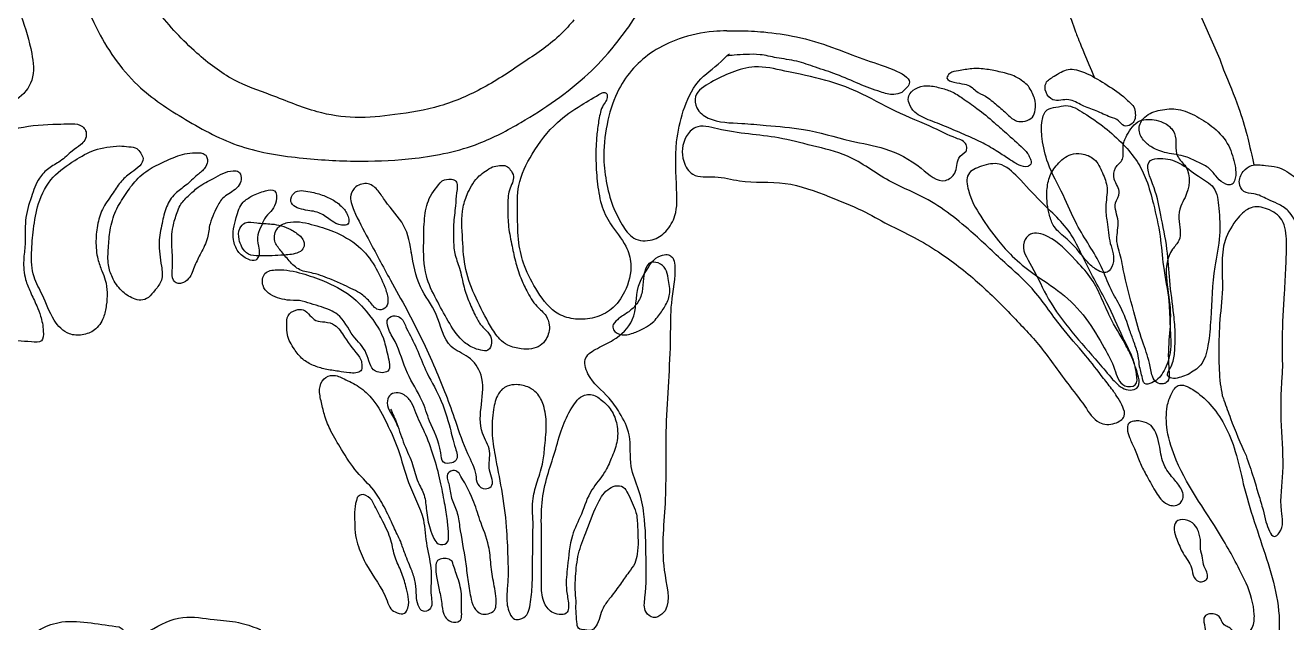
# Model space of a CAD drawing. Header units: millimetres. Extents: x 0 to 1967, y 0 to 3604.
# Drawn here: x 388.6 to 724.4, y 3108.9 to 3268 of the extents above; entities that cross this region are included whole.
import ezdxf

# ---------------------------------------------------------------- set-up
doc = ezdxf.new("R2010")
doc.units = ezdxf.units.MM
doc.header["$LTSCALE"] = 1000
doc.layers.add('ceco.net 395', color=7, linetype='Continuous')

msp = doc.modelspace()

# ---------------------------------------------------------------- linework, layer by layer
at = {"layer": 'ceco.net 395'}
msp.add_lwpolyline([(500.22, 3419.01), (531.87, 3414.87), (566.91, 3404.32), (597.63, 3388.01), (620.19, 3374.11), (644.68, 3353.01), (672.07, 3322.25), (686.95, 3302.11), (696.07, 3282.93), (706.63, 3258.95), (707.59, 3256.07)], dxfattribs=at)
for points, knots in [([(802.1, 3195.27), (802.1, 3195.27), (799.67, 3217.88), (786.72, 3246.81), (772.36, 3290.3), (754.77, 3329.99), (728.38, 3363.72), (704.83, 3394.76), (680.8, 3419.28), (655.95, 3436.9), (632.3, 3449.43), (612.02, 3456.58), (594.29, 3466.7), (573.73, 3470.07), (551.3, 3471.38), (529.57, 3471.98), (509.17, 3472.51), (489.84, 3471.4), (477.08, 3469.35), (470.8, 3468.34), (470.07, 3468.18), (460.15, 3465.97), (442.58, 3459.58), (419.82, 3445.18), (402.36, 3425.76), (395.78, 3401.52), (388.75, 3379.87), (390.16, 3355.85), (391.22, 3332.12), (394.28, 3308.69), (400.09, 3287.55), (405.97, 3268.09), (416.97, 3251.94), (431.34, 3242.6), (445.82, 3234.78), (462.13, 3232.4), (477.68, 3231.55), (493.45, 3232.32), (508.12, 3235.3), (523.28, 3243.38), (535.28, 3251.58), (542.97, 3259.42), (545.71, 3262.93)], [0.3376614, 0.3376614, 0.3376614, 0.3376614, 0.3382944, 0.3515998, 0.360868, 0.3717395, 0.3829936, 0.3919379, 0.4001556, 0.4078907, 0.4140453, 0.4195997, 0.4235408, 0.4288041, 0.4345377, 0.4399676, 0.4446365, 0.4494088, 0.4540486, 0.4540486, 0.4540486, 0.4545871, 0.4614571, 0.4675179, 0.4741493, 0.4798402, 0.4856358, 0.4905795, 0.497184, 0.5030103, 0.5077316, 0.5131545, 0.51778, 0.521578, 0.5255443, 0.5296657, 0.5334308, 0.5369072, 0.5411632, 0.5441804, 0.549404, 0.5515082, 0.5515082, 0.5515082, 0.5515082]), ([(534.63, 3269.42), (533.57, 3268.1), (529.78, 3263.8), (521.31, 3258.16), (510.92, 3251.12), (499.23, 3246.02), (487.53, 3244.17), (476.55, 3242.93), (465.23, 3244.77), (454.83, 3249.24), (443.4, 3253.1), (433.28, 3261.06), (423.05, 3271.69), (416.07, 3284.36), (412.1, 3296.38), (408.36, 3307.48), (406.6, 3319.23), (405.48, 3332.47), (405.03, 3345.77), (403.92, 3359.01), (404.17, 3370.7), (406.13, 3381.18), (410.33, 3395.76), (414.34, 3413.16), (428.56, 3427.17), (440.08, 3438.22), (454.91, 3446.14), (471.24, 3451.72), (487.49, 3457.2), (504.4, 3458.99), (520.54, 3459.83), (540.32, 3460.63), (560.97, 3455.08), (582.56, 3451.39), (600.61, 3444.12), (617.06, 3436.29), (633.8, 3428.31), (650.51, 3415.25), (666.25, 3400.42), (681.18, 3383.7), (696.97, 3367.68), (712.52, 3350.79), (725.93, 3331.56), (736.41, 3313.01), (746.33, 3294.91), (754.77, 3278.1), (761.27, 3261.65), (764.8, 3246.55), (771.19, 3232.3), (776.16, 3218.42), (778.01, 3206.98), (778.75, 3202.82), (779.24, 3197.76)], [0.1414173, 0.1414173, 0.1414173, 0.1414173, 0.1426489, 0.1455933, 0.1487545, 0.1518165, 0.1547788, 0.1573651, 0.159833, 0.1630226, 0.1656089, 0.1685633, 0.1722784, 0.1763226, 0.178961, 0.1815104, 0.1848382, 0.1875854, 0.1911981, 0.1945302, 0.197267, 0.1996937, 0.2022624, 0.2083876, 0.2121994, 0.2165496, 0.2200131, 0.224325, 0.2291429, 0.2324503, 0.2366637, 0.2409541, 0.2467774, 0.2521241, 0.2568884, 0.2608769, 0.2654286, 0.2703562, 0.2762446, 0.2811817, 0.2866854, 0.2926408, 0.2978881, 0.3037268, 0.3081588, 0.3129326, 0.3174277, 0.3210177, 0.324186, 0.3288149, 0.3316196, 0.3318436, 0.3318436, 0.3318436, 0.3318436]), ([(347.36, 3428.01), (343.41, 3421.39), (332.94, 3403.89), (335.05, 3372.84), (331, 3343.16), (334.07, 3317.09), (339.08, 3295.01), (345.7, 3275.28), (353.29, 3259.6), (362.65, 3250.32), (371.33, 3244.64), (379.22, 3245.61), (386.5, 3247.39), (391.29, 3253.35), (390.38, 3261.7), (386.81, 3272.6), (382.05, 3287.26), (377.58, 3306.52), (373.5, 3325.86), (370.85, 3346.82), (371.69, 3367.89), (373.66, 3388.94), (379.75, 3405.38), (380.66, 3415.31), (381.78, 3424.38), (372.27, 3422.78), (364.91, 3424.05), (358.18, 3427.3), (352.24, 3429.27), (349, 3428.43), (347.36, 3428.01)], [0, 0, 0, 0, 0.0306123, 0.0810081, 0.1206157, 0.1519404, 0.1862542, 0.2119886, 0.2361488, 0.2555156, 0.2650517, 0.2765123, 0.2861373, 0.2948867, 0.3044865, 0.3183326, 0.3417811, 0.3664871, 0.3982415, 0.4216022, 0.4516764, 0.4830858, 0.5073809, 0.5196165, 0.5270211, 0.536585, 0.5483099, 0.5596855, 0.5662157, 0.5729088, 0.5729088, 0.5729088, 0.5729088]), ([(545.71, 3262.93), (547.63, 3265.39), (552.87, 3272.08), (558.24, 3286.19), (563.4, 3303.31), (564.07, 3323.94), (563.47, 3345.83), (559.16, 3369.11), (546.07, 3389.31), (531.01, 3407.04), (513, 3416.59), (494.99, 3420.42), (477.06, 3417.49), (458.55, 3410.57), (443.85, 3395.63), (437.21, 3376.15), (434.04, 3353.94), (436.15, 3332.02), (441.91, 3311.12), (452.7, 3294.69), (467.62, 3285.84), (482.91, 3282.08), (492.25, 3285.07), (496.54, 3286.45)], [0, 0, 0, 0, 0.0125503, 0.0342219, 0.0603169, 0.0845329, 0.1170004, 0.1491686, 0.1782946, 0.2131798, 0.2421209, 0.258768, 0.2867932, 0.3141331, 0.3373985, 0.368765, 0.3954369, 0.427803, 0.4568552, 0.4825902, 0.5047343, 0.525754, 0.5437021, 0.5437021, 0.5437021, 0.5437021]), ([(548.45, 3385.15), (545.36, 3388.29), (570.18, 3377.5), (579.95, 3373.31), (601.66, 3359.17), (617, 3344.57), (630.49, 3329.82), (640.99, 3315.34), (651.03, 3301.64), (658.35, 3287.02), (664.41, 3275.82), (667.74, 3267.83), (668.8, 3264.39), (673.18, 3254.12)], [0, 0, 0, 0, 0.00320952, 0.00868314, 0.01429805, 0.01991591, 0.02460765, 0.02873317, 0.03297341, 0.03694678, 0.04062835, 0.04225025, 0.04324889, 0.04324889, 0.04324889, 0.04324889]), ([(575.32, 3266.47), (574.14, 3266.47), (569.85, 3266.33), (563.09, 3264.79), (553.78, 3260.49), (546.64, 3252.72), (543.4, 3242.56), (542.27, 3234.19), (543.12, 3226.46), (544.66, 3220.12), (547.26, 3215.12), (550.23, 3210.63), (555.5, 3210.33), (559.51, 3213.02), (562.28, 3217.88), (561.92, 3226.23), (561.38, 3235.57), (563.52, 3245.32), (567.03, 3253.36), (572.64, 3257), (575.29, 3259.77), (576.06, 3260.41)], [0.00293554, 0.00293554, 0.00293554, 0.00293554, 0.00379088, 0.00606417, 0.00792895, 0.01122402, 0.01334612, 0.01563438, 0.01731952, 0.01899944, 0.02033034, 0.0214809, 0.02267738, 0.02369913, 0.02488712, 0.02656788, 0.02965169, 0.03169971, 0.03382939, 0.03578507, 0.0365184, 0.0365184, 0.0365184, 0.0365184]), ([(575.32, 3266.47), (574.14, 3266.47), (569.85, 3266.33), (563.09, 3264.79), (553.78, 3260.49), (546.64, 3252.72), (543.4, 3242.56), (542.27, 3234.19), (543.12, 3226.46), (544.66, 3220.12), (547.26, 3215.12), (550.23, 3210.63), (555.5, 3210.33), (559.51, 3213.02), (562.28, 3217.88), (561.92, 3226.23), (561.38, 3235.57), (563.52, 3245.32), (567.03, 3253.36), (572.64, 3257), (575.29, 3259.77), (575.29, 3259.77)], [0.00293554, 0.00293554, 0.00293554, 0.00293554, 0.00379088, 0.00606417, 0.00792895, 0.01122402, 0.01334612, 0.01563438, 0.01731952, 0.01899944, 0.02033034, 0.0214809, 0.02267738, 0.02369913, 0.02488712, 0.02656788, 0.02965169, 0.03169971, 0.03382939, 0.03578507, 0.0365184, 0.0365184, 0.0365184, 0.0365184]), ([(575.32, 3266.47), (576.42, 3266.5), (579.71, 3266.6), (585.92, 3266.22), (594.33, 3265.04), (603.03, 3262.42), (611.8, 3258.76), (618.04, 3257.06), (625.51, 3253.4), (622.95, 3251), (621.95, 3250.06)], [0, 0, 0, 0, 0.00443875, 0.01329793, 0.02513215, 0.03857519, 0.05029833, 0.06204435, 0.06921484, 0.07380199, 0.07380199, 0.07380199, 0.07380199]), ([(621.95, 3250.06), (621.24, 3249.84), (619.37, 3249.25), (615.43, 3250.48), (610.43, 3252.34), (604.81, 3254.94), (599.17, 3256.67), (593.96, 3258.65), (588.89, 3259.14), (584.46, 3260.29), (580.64, 3260.24), (577.67, 3260.07), (575.95, 3259.85), (575.29, 3259.77)], [0, 0, 0, 0, 0.00293345, 0.00780829, 0.01596082, 0.02479986, 0.0326956, 0.03981642, 0.04716396, 0.05318957, 0.05820428, 0.06249785, 0.06520881, 0.06520881, 0.06520881, 0.06520881]), ([(639.11, 3234.45), (638.32, 3233.89), (636.36, 3232.5), (636.83, 3228.65), (632.23, 3225.21), (625.95, 3231.41), (618.21, 3235.36), (607.07, 3237.23), (596.83, 3240.56), (586.97, 3241.16), (578.54, 3242.06), (571.8, 3241.96), (567.11, 3245.38), (566.47, 3250.15), (571.48, 3252.99), (576.54, 3255.61), (583.39, 3257.5), (591.83, 3255.5), (601.03, 3253.74), (611.02, 3250.2), (620.01, 3244.83), (629.31, 3241.36), (635.06, 3238.3), (639.18, 3236.97), (639.26, 3235.15), (639.14, 3234.58), (639.11, 3234.45)], [0, 0, 0, 0, 0.003702, 0.0091885, 0.0134744, 0.0231659, 0.0379242, 0.0505418, 0.0678892, 0.0814533, 0.0901532, 0.102348, 0.1078057, 0.1119237, 0.1194207, 0.1277132, 0.1361249, 0.1470581, 0.1621301, 0.1741658, 0.1895645, 0.2045521, 0.2132805, 0.2175588, 0.2194223, 0.2199333, 0.2199333, 0.2199333, 0.2199333]), ([(655.63, 3251.76), (656.27, 3250.72), (657.46, 3248.79), (657.59, 3245.83), (656.94, 3243.28), (654.79, 3242.32), (652.18, 3242.21), (649.89, 3244.49), (647.22, 3246.72), (644.56, 3249.08), (641.89, 3250.11), (640.44, 3251.76), (638.26, 3252.47), (636.26, 3252.59), (633.4, 3253.54), (634.88, 3255.7), (637.43, 3255.83), (640.68, 3256.61), (644.52, 3256.31), (648.39, 3255.52), (651.76, 3254.67), (654.12, 3253.14), (655.16, 3252.19), (655.63, 3251.76)], [0, 0, 0, 0, 0.00484816, 0.00894975, 0.01176917, 0.01478948, 0.0176828, 0.02182961, 0.02695347, 0.03211146, 0.03599831, 0.03822027, 0.04081662, 0.04474168, 0.04755259, 0.04949487, 0.05277407, 0.05765023, 0.06296033, 0.06811434, 0.07368046, 0.07682314, 0.07938507, 0.07938507, 0.07938507, 0.07938507]), ([(683.75, 3246.27), (682.84, 3247.2), (680.52, 3249.57), (675.93, 3252.49), (671.32, 3255.32), (666.18, 3256.88), (662.96, 3254.63), (659.94, 3252.96), (660.05, 3249.93), (662.42, 3247.24), (666.43, 3248.89), (669.92, 3246.39), (673.77, 3245.32), (676.86, 3243.62), (679.68, 3242.9), (680.88, 3240.83), (682.96, 3241.36), (684.13, 3242.73), (684.15, 3244.54), (683.88, 3245.7), (683.75, 3246.27)], [0, 0, 0, 0, 0.00525106, 0.01338173, 0.02172902, 0.02760958, 0.03327117, 0.03705192, 0.04038012, 0.04399364, 0.04976861, 0.05484255, 0.06032747, 0.06589736, 0.06907695, 0.0717503, 0.07423336, 0.07628003, 0.07873071, 0.08112194, 0.08112194, 0.08112194, 0.08112194]), ([(707.59, 3256.07), (708.99, 3252.76), (711.4, 3247.05), (713.78, 3239.19), (714.81, 3234.7), (715.65, 3230.8)], [0, 0, 0, 0, 0.002620993, 0.004509743, 0.005979415, 0.005979415, 0.005979415, 0.005979415]), ([(654.82, 3234.62), (653.3, 3236.04), (650.58, 3238.57), (646.29, 3242.31), (642.34, 3245.7), (638.43, 3248.3), (635.27, 3250.49), (631.96, 3251.38), (628.7, 3252.15), (625.66, 3251.37), (623.48, 3249.51), (623.77, 3246.85), (625.65, 3244.16), (629.77, 3242.52), (634.39, 3240.73), (639.06, 3238.66), (643.53, 3236.76), (647.27, 3234.45), (650.44, 3232.39), (652.87, 3230.79), (655.06, 3230.02), (656.55, 3231.02), (656.2, 3232.46), (655.61, 3233.59), (655.07, 3234.3), (654.82, 3234.62)], [0, 0, 0, 0, 0.008401, 0.0150104, 0.0230138, 0.0293659, 0.034041, 0.0383714, 0.0431533, 0.0472983, 0.050811, 0.0534772, 0.0572391, 0.0635827, 0.0707605, 0.0774906, 0.0841594, 0.0903515, 0.0952579, 0.0993305, 0.1023988, 0.1037801, 0.1056, 0.1074953, 0.1091425, 0.1091425, 0.1091425, 0.1091425]), ([(541.98, 3249.89), (540.17, 3248.86), (536.08, 3246.54), (529.22, 3241.78), (523.57, 3234.37), (519.43, 3225.93), (519.67, 3217.68), (519.68, 3210.5), (521.38, 3203.35), (524.9, 3196.9), (529.24, 3191.07), (535.22, 3189.51), (540.17, 3189.84), (545.12, 3192.22), (548.75, 3197.41), (550.43, 3203.57), (548.54, 3210.1), (544.38, 3214.49), (541.65, 3220.39), (540.78, 3226.48), (540.43, 3231.94), (540.55, 3236.65), (540.9, 3240.5), (541.44, 3243.73), (542.05, 3246.26), (543.16, 3247.61), (543.62, 3248.86), (543.39, 3250), (542.52, 3250.15), (542.12, 3249.96), (541.98, 3249.89)], [0, 0, 0, 0, 0.0084307, 0.0190149, 0.0334644, 0.0457084, 0.055997, 0.0662845, 0.0747955, 0.0852224, 0.0962222, 0.1024938, 0.1092858, 0.1160167, 0.1238898, 0.1341669, 0.1406739, 0.1504101, 0.1581489, 0.1665558, 0.1750918, 0.1802527, 0.1855761, 0.1907027, 0.1935486, 0.1958749, 0.1976696, 0.19884, 0.199976, 0.200604, 0.200604, 0.200604, 0.200604]), ([(685.23, 3177.07), (685.39, 3176.51), (685.73, 3175.32), (685.98, 3173.87), (686.58, 3172.11), (688.62, 3172.85), (690.24, 3173.75), (691.62, 3175.62), (692.71, 3177.97), (693.8, 3182.07), (693.25, 3187.68), (693.22, 3195.38), (691.4, 3203.33), (690.88, 3212.14), (689.12, 3219.78), (687.34, 3226.51), (684.69, 3231.94), (680.82, 3236.53), (676.01, 3240.89), (671.03, 3244.24), (666.46, 3247.12), (663.12, 3246.08), (660.1, 3245.82), (658.97, 3241.93), (659.22, 3237.21), (660.79, 3230.26), (664.99, 3223.1), (668.76, 3213.45), (674.58, 3205.86), (677.22, 3197.96), (680.58, 3192.65), (682.28, 3187.76), (683.8, 3183.43), (684.96, 3180.29), (685.15, 3178.07), (685.23, 3177.07)], [0, 0, 0, 0, 0.0023244, 0.0049394, 0.0062787, 0.0088443, 0.0114652, 0.0143425, 0.0178255, 0.0220019, 0.0312845, 0.0402791, 0.0531535, 0.0639997, 0.0758471, 0.0847534, 0.0921202, 0.1000032, 0.1089115, 0.1180557, 0.1250415, 0.128688, 0.1319612, 0.1362493, 0.1426873, 0.1517666, 0.1643599, 0.1760842, 0.193467, 0.2024196, 0.2094835, 0.218717, 0.2232092, 0.2280902, 0.2321503, 0.2321503, 0.2321503, 0.2321503]), ([(710.66, 3230.59), (710.22, 3232.4), (709.3, 3236.25), (705.35, 3240.73), (700.59, 3243.76), (695.73, 3245.94), (690.79, 3245.62), (686.63, 3244.19), (684.52, 3240.51), (686.05, 3237.3), (688.79, 3235.15), (692.7, 3233.68), (697.05, 3233.45), (700.54, 3231.56), (703.6, 3230.37), (705.49, 3227.87), (707.18, 3225.94), (709.87, 3225.1), (710.7, 3226.93), (710.96, 3228.6), (710.77, 3229.83), (710.66, 3230.59)], [0, 0, 0, 0, 0.0074677, 0.01577771, 0.0232217, 0.03033845, 0.03676807, 0.0428254, 0.04743975, 0.05186772, 0.05577383, 0.06144078, 0.06846135, 0.07298071, 0.07739404, 0.08145151, 0.08518553, 0.08827003, 0.09026939, 0.09219658, 0.09523184, 0.09523184, 0.09523184, 0.09523184]), ([(397.27, 3241.66), (393.75, 3241.53), (387.43, 3241.3), (378.38, 3237.68), (368.92, 3232.35), (367.29, 3220.84), (367.69, 3210.95), (369.88, 3203.11), (371.94, 3196.66), (374.65, 3191.9), (377.29, 3187.37), (381.35, 3184.15), (386.2, 3183.98), (389.71, 3183.76), (393.42, 3183.33), (393.46, 3187.28), (392.89, 3190.18), (391.5, 3193.67), (390.02, 3196.81), (388.32, 3200.75), (387.97, 3205.15), (388.82, 3210.34), (388.26, 3216.11), (390.08, 3222), (391.79, 3226.92), (394.72, 3230.1), (398.2, 3231.71), (400.67, 3234.3), (403.06, 3235.88), (404.6, 3237.36), (405.01, 3239.09), (404.41, 3240.61), (402.82, 3241.78), (400.26, 3241.75), (398.3, 3241.69), (397.27, 3241.66)], [0, 0, 0, 0, 0.014063, 0.0252678, 0.0395687, 0.0547777, 0.0684558, 0.0800107, 0.0874343, 0.0957401, 0.1020568, 0.1085764, 0.1156661, 0.1205884, 0.1241129, 0.1276846, 0.1332285, 0.1370999, 0.1425759, 0.1473766, 0.1543024, 0.1600102, 0.1686266, 0.1773186, 0.184649, 0.1894445, 0.1943227, 0.1999519, 0.2036413, 0.2059605, 0.2084274, 0.2102831, 0.2122481, 0.2159972, 0.2202124, 0.2202124, 0.2202124, 0.2202124]), ([(680.26, 3167.46), (680.26, 3167.46), (680.26, 3167.46), (681.9, 3163.82), (678.31, 3161.46), (673.63, 3161.8), (670.37, 3167.26), (664.94, 3173.9), (658.96, 3182.77), (650.54, 3191.43), (642.03, 3200.07), (633.34, 3206.75), (625.23, 3211.68), (618.2, 3214.87), (610.99, 3219.08), (601.81, 3222.68), (591.11, 3226.84), (580.41, 3225.76), (572.62, 3228.09), (566.32, 3227.09), (563.02, 3232.47), (563.54, 3237.56), (567.45, 3241.9), (576.75, 3239.09), (586.76, 3238.88), (598.27, 3235.79), (608.77, 3233.53), (617.32, 3226.58), (629.39, 3221.96), (639.58, 3214.14), (648.69, 3205.22), (657.63, 3197.59), (663.54, 3188.27), (670.47, 3180.78), (674.86, 3174.99), (677.83, 3171.19), (679.11, 3169.38), (680.26, 3167.46)], [0, 0, 0, 0, 0.00141345, 0.00219413, 0.00294089, 0.00394091, 0.0053544, 0.00719283, 0.0103444, 0.01305831, 0.0159932, 0.01917751, 0.02101592, 0.02289604, 0.02480019, 0.02708435, 0.03008966, 0.03303636, 0.03465314, 0.03609187, 0.03711716, 0.0387213, 0.03955292, 0.04098434, 0.04497832, 0.04722106, 0.04958782, 0.05271505, 0.05504547, 0.05896225, 0.06193494, 0.06437125, 0.06747031, 0.0699037, 0.07179691, 0.07276823, 0.07341438, 0.07341438, 0.07341438, 0.07341438]), ([(680.84, 3203.01), (681.76, 3199.23), (683.32, 3192.8), (685.68, 3184.49), (687.86, 3178.88), (688.31, 3175.02), (689.58, 3172.71), (691.26, 3172.37), (693.45, 3173.23), (692.18, 3181.89), (694.98, 3191.74), (690.59, 3205.18), (696.79, 3211.32), (695.38, 3215.71), (695.89, 3219.69), (698.42, 3223.64), (699.21, 3229.49), (694.09, 3233.5), (695.7, 3238.75), (692.43, 3241.89), (689.15, 3242.95), (684.73, 3243.17), (681.96, 3239.27), (680.51, 3235.68), (681.32, 3232.17), (678.41, 3230.25), (678.08, 3226.61), (680.71, 3223.71), (677.91, 3220.09), (680.23, 3215.88), (678.56, 3210.86), (680.32, 3206.67), (680.71, 3203.97), (680.84, 3203.01)], [0, 0, 0, 0, 0.0157252, 0.0267283, 0.0349578, 0.0398018, 0.0425392, 0.0448296, 0.0460401, 0.0514979, 0.0728139, 0.09392, 0.0977791, 0.1056307, 0.1101672, 0.1136799, 0.1246738, 0.1294772, 0.1376728, 0.1425942, 0.1459332, 0.1517741, 0.158765, 0.1632357, 0.1675034, 0.1714978, 0.1755614, 0.1808136, 0.1846479, 0.1912148, 0.1977357, 0.2048654, 0.208779, 0.208779, 0.208779, 0.208779]), ([(413.74, 3235.87), (411.44, 3235.67), (407.15, 3235.31), (401.38, 3231.79), (395.39, 3227.83), (391.8, 3220.95), (390.77, 3213.9), (390.13, 3207.42), (390.34, 3201.22), (393.68, 3195.63), (395.47, 3189.91), (399.5, 3185.54), (403.83, 3185.36), (407.4, 3186.66), (409.54, 3189.9), (410.44, 3194.49), (410.54, 3198.89), (408.88, 3202.78), (407.65, 3206.18), (407.25, 3210.53), (407.77, 3215.18), (409.17, 3219.68), (411.93, 3223.07), (413.99, 3226.6), (416.72, 3228.74), (419.01, 3230.24), (420.36, 3232.36), (419.33, 3233.98), (418.27, 3235.46), (416.04, 3235.68), (414.54, 3235.8), (413.74, 3235.87)], [0, 0, 0, 0, 0.0091667, 0.01713, 0.0269281, 0.0378101, 0.047135, 0.0556175, 0.0642919, 0.0714642, 0.0813924, 0.0887531, 0.0933497, 0.0980968, 0.1035239, 0.1080523, 0.1170407, 0.1206077, 0.1250633, 0.1316169, 0.137995, 0.1439548, 0.1503075, 0.1554878, 0.1603613, 0.1639949, 0.1669097, 0.169038, 0.1711591, 0.1740667, 0.177376, 0.177376, 0.177376, 0.177376]), ([(434.59, 3234.06), (433.61, 3234.05), (430.9, 3234.01), (426.87, 3232.24), (422.18, 3230.2), (418.11, 3227.09), (415.2, 3222.89), (412.43, 3218.61), (411.04, 3213.65), (410.75, 3208.8), (410.41, 3204.49), (411.75, 3200.54), (413.94, 3197.26), (416.78, 3195.37), (419.41, 3194.52), (421.67, 3195.5), (423.21, 3197.62), (425.39, 3200.16), (424.72, 3204.83), (423.87, 3209.78), (424.96, 3215.09), (425.91, 3219.58), (428.16, 3223.23), (431.59, 3225.36), (433.99, 3227.92), (436.37, 3229.63), (437.15, 3231.45), (437.08, 3232.74), (436.58, 3233.5), (435.73, 3233.95), (435.06, 3234.02), (434.59, 3234.06)], [0, 0, 0, 0, 0.00394, 0.010855, 0.0174338, 0.0247081, 0.0311201, 0.0379842, 0.0452193, 0.051578, 0.057702, 0.0624151, 0.0681381, 0.0732922, 0.0760206, 0.0788661, 0.0824794, 0.0866145, 0.0917179, 0.1003305, 0.1071444, 0.1132856, 0.118893, 0.1238374, 0.129333, 0.1331041, 0.1354172, 0.1369873, 0.138125, 0.1389213, 0.1408106, 0.1408106, 0.1408106, 0.1408106]), ([(512.97, 3230.29), (511.73, 3229.55), (508.93, 3227.9), (506.47, 3223.87), (504.48, 3218.15), (505.06, 3211.12), (505.42, 3202.86), (508.54, 3195.16), (511.7, 3189.09), (514.38, 3184.67), (517.28, 3182.51), (520.3, 3181.8), (523.28, 3181.69), (525.75, 3182.53), (527.7, 3184.75), (528.45, 3187.78), (527.29, 3191.05), (524.25, 3193.34), (522.2, 3196.96), (520.3, 3201), (518.98, 3205.2), (518.03, 3209.96), (517.04, 3214.82), (517.06, 3219.6), (517.05, 3223.48), (518.27, 3225.89), (518.78, 3227.87), (517.84, 3229.4), (516.65, 3230.77), (514.77, 3230.68), (513.59, 3230.42), (512.97, 3230.29)], [0, 0, 0, 0, 0.0057475, 0.0129729, 0.0184632, 0.0300372, 0.0409005, 0.0517618, 0.0630998, 0.0687737, 0.0723644, 0.0773761, 0.0810452, 0.084344, 0.0874863, 0.0926333, 0.0961113, 0.1008883, 0.1075785, 0.1126713, 0.1189553, 0.1252734, 0.1323135, 0.1388742, 0.14469, 0.1475152, 0.1498234, 0.1524542, 0.1544006, 0.1567834, 0.159392, 0.159392, 0.159392, 0.159392]), ([(680.87, 3184.72), (681.65, 3183.2), (683.24, 3180.1), (684.4, 3176.24), (684.81, 3171.67), (679.87, 3171.69), (678.65, 3177.08), (675.41, 3182.88), (671.19, 3190.22), (664.63, 3196.95), (657.29, 3201.43), (651.65, 3206.04), (647.05, 3211.17), (642.88, 3216.99), (639.71, 3222.57), (638.8, 3228.73), (643.39, 3230.71), (648.46, 3231.78), (653.69, 3226.81), (659.36, 3220.26), (666.86, 3213.87), (671.11, 3203.75), (676.35, 3194.94), (679.48, 3187.87), (680.87, 3184.72)], [0, 0, 0, 0, 0.0067599, 0.013807, 0.0177715, 0.0214717, 0.0284324, 0.0369014, 0.0493887, 0.0620879, 0.074444, 0.0840513, 0.091365, 0.1022873, 0.1126274, 0.1182823, 0.1238116, 0.1302533, 0.1383763, 0.1502096, 0.1665745, 0.1768031, 0.1940962, 0.2080107, 0.2080107, 0.2080107, 0.2080107]), ([(668.12, 3208.93), (669.13, 3207.66), (670.78, 3205.58), (673.24, 3203.01), (676.63, 3201.43), (679.07, 3205.4), (677.1, 3209.96), (676.72, 3215.06), (675.92, 3219.98), (677.09, 3224.46), (675.38, 3228.72), (673.64, 3232.57), (670.07, 3233.92), (666.34, 3233.77), (663.24, 3231.19), (660.99, 3227.58), (660.33, 3222.77), (660.84, 3218.32), (662.46, 3213.74), (665.55, 3211.47), (667.41, 3209.63), (668.12, 3208.93)], [0, 0, 0, 0, 0.0064811, 0.0106279, 0.0150086, 0.0185228, 0.0260775, 0.0338945, 0.039303, 0.0461116, 0.051743, 0.0575301, 0.0623645, 0.0661219, 0.0721718, 0.0776359, 0.0831038, 0.0913551, 0.0956615, 0.1022397, 0.1062801, 0.1062801, 0.1062801, 0.1062801]), ([(698.14, 3175.06), (699.37, 3175.77), (702.26, 3177.47), (703.73, 3183.34), (704.37, 3192.03), (704.64, 3201.9), (706.87, 3211.64), (706.47, 3218.61), (705.75, 3225.11), (700.4, 3227.87), (696.25, 3231.5), (691.79, 3232.8), (685.93, 3232.05), (689.73, 3224.02), (690.89, 3217.15), (692.77, 3208.63), (693.12, 3199.78), (694.29, 3192.22), (694.82, 3185.83), (694.61, 3181.06), (694.21, 3177.63), (691.92, 3174.59), (694.49, 3173.77), (696.23, 3174.35), (697.49, 3174.81), (698.14, 3175.06)], [0, 0, 0, 0, 0.005534, 0.013124, 0.0227167, 0.0413704, 0.0527555, 0.0625458, 0.0701433, 0.0769505, 0.0852359, 0.0923052, 0.095812, 0.1056755, 0.1157647, 0.1281957, 0.1394935, 0.1518156, 0.1589281, 0.1655391, 0.1705836, 0.1741786, 0.176393, 0.1789684, 0.1817883, 0.1817883, 0.1817883, 0.1817883]), ([(735.92, 3215.21), (735.51, 3216.35), (734.21, 3219.9), (730.69, 3223.88), (726.45, 3227.77), (722.72, 3230.37), (718.57, 3230.61), (715.23, 3231.2), (712.5, 3229.06), (711.33, 3226.24), (712.77, 3223.19), (716.19, 3223.37), (718.97, 3221.72), (722.17, 3220.5), (724.75, 3218.91), (726.45, 3216.33), (727.56, 3213.8), (729.25, 3211.47), (731.68, 3210.13), (734.66, 3210.49), (735.55, 3212.98), (735.79, 3214.42), (735.92, 3215.21)], [0, 0, 0, 0, 0.00486844, 0.01521272, 0.02084605, 0.02842266, 0.03264453, 0.03762016, 0.04132085, 0.04572214, 0.04910278, 0.05277242, 0.05813052, 0.06205016, 0.06663055, 0.07005228, 0.07432176, 0.07786284, 0.08142233, 0.08528651, 0.08795446, 0.09127091, 0.09127091, 0.09127091, 0.09127091]), ([(442.33, 3222.87), (442.91, 3223.21), (444.11, 3223.93), (445.72, 3225.34), (446.28, 3227.28), (445.62, 3229.18), (442.39, 3229.41), (439.02, 3227.31), (434.83, 3225.24), (432.03, 3222.59), (429.83, 3220.48), (428.83, 3217.52), (427.57, 3213.91), (427.55, 3209.81), (427.85, 3205.88), (427.74, 3203.03), (427.6, 3200.4), (428.95, 3199.14), (430.62, 3199.24), (432.71, 3200.78), (433.63, 3204.04), (435.45, 3207.54), (437.34, 3211.11), (437.51, 3214.89), (438.8, 3217.75), (439.75, 3219.93), (440.83, 3221.74), (441.8, 3222.47), (442.33, 3222.87)], [0, 0, 0, 0, 0.0027477, 0.0056586, 0.0083579, 0.0106191, 0.0125275, 0.0201448, 0.0264364, 0.0312783, 0.0357229, 0.0384512, 0.0437189, 0.0511427, 0.0547943, 0.0595649, 0.0629651, 0.0646892, 0.0662819, 0.0693183, 0.0745071, 0.079486, 0.0853937, 0.0905298, 0.094439, 0.0979534, 0.1001851, 0.1028226, 0.1028226, 0.1028226, 0.1028226]), ([(448.97, 3222.55), (448.12, 3222.06), (445.93, 3220.79), (444.52, 3216.29), (443.48, 3211.76), (445.01, 3207.54), (447.3, 3205.76), (450.1, 3204.99), (451.1, 3207.24), (450.53, 3209.44), (450.25, 3212.18), (451.55, 3214.67), (452.47, 3217.13), (454.52, 3218.79), (455.53, 3221.07), (455.56, 3224.51), (451.84, 3223.84), (450.06, 3223.04), (448.97, 3222.55)], [0, 0, 0, 0, 0.00385598, 0.00994788, 0.017956, 0.02243692, 0.02705032, 0.02976226, 0.03223706, 0.03508034, 0.03912621, 0.04288136, 0.04619727, 0.04963514, 0.05301613, 0.05669511, 0.05993332, 0.06507769, 0.06507769, 0.06507769, 0.06507769]), ([(470.98, 3221.18), (470.02, 3221.71), (467.94, 3222.86), (464.42, 3223.66), (460.26, 3224.47), (458.51, 3220.23), (462.93, 3218.6), (466.63, 3218.51), (469.43, 3216.43), (471.46, 3215.03), (473.06, 3214.72), (474.74, 3214.77), (474.81, 3216.5), (474.28, 3217.72), (473.24, 3219.56), (471.92, 3220.5), (470.98, 3221.18)], [0, 0, 0, 0, 0.00435882, 0.00949155, 0.01526744, 0.01843747, 0.02386947, 0.02945396, 0.03425778, 0.03742178, 0.03917144, 0.04109772, 0.04293013, 0.04484189, 0.04667292, 0.05129066, 0.05129066, 0.05129066, 0.05129066]), ([(491.49, 3206.86), (491.04, 3209.6), (490.14, 3215.08), (485.16, 3219.75), (482.75, 3223.94), (480.02, 3226.31), (476.57, 3225.43), (474.66, 3222.32), (476.6, 3217.2), (480.5, 3210.06), (485.19, 3201.13), (491.58, 3189.88), (497.61, 3177.44), (502.57, 3164.46), (505.67, 3154.84), (508.63, 3149.59), (508.63, 3145.75), (510.75, 3144.25), (513.87, 3145.45), (511.34, 3150.01), (513.04, 3154.68), (507.59, 3162.42), (512.58, 3172.14), (507.01, 3180.02), (500.05, 3182.42), (498.84, 3191.21), (492.96, 3198.35), (491.91, 3204.41), (491.36, 3207.63)], [0, 0, 0, 0, 0.0109376, 0.0218482, 0.0262872, 0.0307272, 0.0352291, 0.0386593, 0.0442206, 0.0556028, 0.0725231, 0.0845654, 0.1079852, 0.1282412, 0.1406671, 0.1488388, 0.1521895, 0.1553931, 0.1575724, 0.1634589, 0.1703425, 0.177209, 0.198121, 0.205978, 0.2131992, 0.2258621, 0.2372823, 0.2502079, 0.2502079, 0.2502079, 0.2502079]), ([(499.56, 3226.61), (498.26, 3225.11), (495.76, 3222.22), (494.7, 3216.24), (494.66, 3209.39), (494.56, 3201.82), (497.98, 3195.06), (501.07, 3189.34), (503.94, 3184.61), (507.33, 3182.23), (509.64, 3181.49), (512.07, 3181.06), (512.94, 3183.57), (512.29, 3186.03), (510, 3187.74), (508.34, 3190.69), (506.78, 3194.18), (505.18, 3198.51), (504.49, 3203.02), (502.71, 3207.12), (502.6, 3211.11), (502.47, 3215.35), (503.17, 3219.4), (503.3, 3222.88), (503.69, 3225.01), (503.44, 3226.67), (501.58, 3227.24), (500.36, 3226.86), (499.56, 3226.61)], [0, 0, 0, 0, 0.0078616, 0.0151686, 0.0237418, 0.0358855, 0.0449265, 0.0538514, 0.0623539, 0.0669675, 0.0699727, 0.0725859, 0.0754449, 0.0786476, 0.0825149, 0.086466, 0.0922048, 0.0979856, 0.1050674, 0.1105479, 0.1157925, 0.1210145, 0.1276994, 0.1323645, 0.1349444, 0.1366438, 0.1384256, 0.1418044, 0.1418044, 0.1418044, 0.1418044]), ([(723.36, 3176.84), (723.3, 3179.41), (723.14, 3186.04), (723.75, 3195), (724.16, 3203.64), (724.52, 3210.03), (723.98, 3216.24), (719.56, 3219.34), (714.66, 3220.09), (710.68, 3216.11), (706.39, 3209.11), (707.82, 3198.9), (706.34, 3188.81), (706.34, 3180.36), (706.41, 3173.95), (707.05, 3170.47), (707.24, 3169.43)], [0, 0, 0, 0, 0.010368, 0.0267781, 0.0363332, 0.0451451, 0.0531604, 0.0596243, 0.0655233, 0.0714505, 0.08077, 0.0981699, 0.110687, 0.1221896, 0.1322335, 0.1364862, 0.1364862, 0.1364862, 0.1364862]), ([(461.84, 3211.84), (461.01, 3212.48), (458.76, 3214.2), (454.57, 3215.23), (450.57, 3215.17), (447.33, 3215.93), (445.21, 3213.75), (445.38, 3211.18), (446.19, 3208.8), (447.91, 3206.64), (450.82, 3206.62), (453.65, 3206.58), (456.89, 3206.79), (459.84, 3206.9), (462.29, 3207.82), (462.99, 3209.39), (462.67, 3210.77), (462.15, 3211.44), (461.84, 3211.84)], [0, 0, 0, 0, 0.00422146, 0.01137842, 0.01670283, 0.02083022, 0.02360983, 0.02754276, 0.03046344, 0.03394042, 0.03772146, 0.04145636, 0.04559098, 0.05073717, 0.05348815, 0.0555856, 0.05699055, 0.05900625, 0.05900625, 0.05900625, 0.05900625]), ([(484.32, 3198.28), (483.5, 3200.17), (481.77, 3204.14), (477.39, 3209.68), (471.18, 3213.1), (464.76, 3215.08), (459.48, 3216.18), (455.3, 3214.24), (454.46, 3210.5), (456.78, 3207.84), (458.81, 3205.2), (461.52, 3202.54), (465.86, 3201.97), (469.76, 3200.48), (473.99, 3198.51), (477.77, 3196.9), (480.46, 3194.37), (482.35, 3191.67), (485.03, 3192.89), (485.28, 3195.57), (484.68, 3197.26), (484.32, 3198.28)], [0, 0, 0, 0, 0.0083367, 0.0174745, 0.0279531, 0.0362936, 0.0448955, 0.0488311, 0.0536644, 0.0577075, 0.0624272, 0.0674494, 0.0723393, 0.0795948, 0.084297, 0.0912971, 0.095695, 0.0998126, 0.1024032, 0.1052614, 0.1096778, 0.1096778, 0.1096778, 0.1096778]), ([(678.05, 3173.73), (676.8, 3175.22), (673.22, 3179.46), (667.14, 3186.18), (660.69, 3194.77), (657.46, 3202.73), (653.13, 3209.12), (656.54, 3213.32), (662.86, 3211.37), (667.15, 3206.41), (673.71, 3199.77), (676.47, 3191.24), (680.79, 3184.42), (683.25, 3179.66), (684.46, 3176.02), (685.8, 3172.09), (683.42, 3170.76), (680.74, 3170.93), (679.14, 3172.6), (678.05, 3173.73)], [0, 0, 0, 0, 0.0078226, 0.0223954, 0.0368608, 0.050136, 0.0592835, 0.0627932, 0.0689329, 0.0818993, 0.0899897, 0.1061561, 0.1170589, 0.122896, 0.1272861, 0.1338417, 0.1349002, 0.1377894, 0.143883, 0.143883, 0.143883, 0.143883]), ([(556.42, 3205.97), (555.35, 3205), (554.27, 3203.1), (550.65, 3198.34), (551.73, 3189.61), (545.89, 3184.33), (541.27, 3182.22), (536.89, 3179.78), (538.56, 3173.28), (543.46, 3169.96), (547.18, 3164.45), (550.25, 3158.44), (549.08, 3151.01), (552.14, 3144.36), (553.78, 3136.2), (553.79, 3126.46), (554.02, 3118.04), (553.03, 3112.05), (555.77, 3109.85), (561.05, 3112.48), (557.29, 3125.51), (559.48, 3140.78), (558.71, 3162.46), (560.52, 3180.03), (560.2, 3194.48), (561.95, 3201.28), (561.28, 3205.89), (559.67, 3207.2), (558.32, 3207.01), (556.42, 3205.97)], [0.00175588, 0.00175588, 0.00175588, 0.00175588, 0.00181795, 0.00363516, 0.00585643, 0.00764293, 0.00880368, 0.00977396, 0.01080639, 0.01288677, 0.01406098, 0.01561995, 0.01767122, 0.01924645, 0.02085232, 0.02372099, 0.02624617, 0.02720375, 0.02779105, 0.02837448, 0.03090707, 0.03554629, 0.0405271, 0.04633256, 0.0485168, 0.05097366, 0.0514623, 0.05172452, 0.05239718, 0.05239718, 0.05239718, 0.05239718]), ([(546.6, 3190.02), (547.5, 3190.55), (549.27, 3191.59), (551.64, 3193.85), (553.06, 3197.03), (553.03, 3200.3), (553.49, 3202.81), (554.54, 3205.02), (557.25, 3204.98), (559.32, 3203.22), (559.81, 3200.03), (560.56, 3196.58), (558.93, 3193.05), (557.24, 3190.65), (555.47, 3188.59), (553.21, 3187.18), (550.41, 3185.91), (547.45, 3185.26), (545.07, 3186.47), (544.89, 3188.75), (546.2, 3189.38), (546.6, 3190.02)], [0, 0, 0, 0, 0.00422106, 0.00829032, 0.0130122, 0.01782996, 0.02126139, 0.02352294, 0.02688915, 0.03029718, 0.03378696, 0.03955968, 0.04418794, 0.04884412, 0.05152326, 0.05508979, 0.05947569, 0.06398483, 0.06696286, 0.06885363, 0.07190529, 0.07190529, 0.07190529, 0.07190529]), ([(461.61, 3194.75), (463.56, 3194.19), (466.98, 3193.22), (472.85, 3191.12), (475.29, 3185.29), (479.95, 3181.3), (480.31, 3175.49), (486.39, 3175.26), (484.85, 3180.7), (484.06, 3185.27), (480.41, 3190.85), (475.4, 3196.4), (468.72, 3199.78), (462.05, 3202.1), (456.99, 3203.17), (451.86, 3202.54), (451.42, 3198.71), (453.93, 3195.84), (457.67, 3194.71), (460.52, 3194.74), (461.61, 3194.75)], [0, 0, 0, 0, 0.0082785, 0.0145436, 0.0240756, 0.0319439, 0.0390986, 0.0434337, 0.0490975, 0.0556442, 0.0641615, 0.0747711, 0.0858157, 0.0939358, 0.1030407, 0.1075783, 0.1119605, 0.1152936, 0.1224227, 0.1268281, 0.1268281, 0.1268281, 0.1268281]), ([(477.61, 3179.62), (476.23, 3181.32), (474, 3184.09), (471.62, 3188.27), (468.49, 3189.12), (465.95, 3189.08), (464.31, 3190.8), (462.82, 3192.53), (460.38, 3192.27), (458.15, 3190.89), (458.26, 3188.11), (458.21, 3185.02), (460.04, 3181.93), (462.26, 3178.98), (465.28, 3177.35), (468.52, 3176.35), (471.75, 3175.93), (474.49, 3175.46), (476.46, 3175.35), (478.16, 3175.81), (478.22, 3177.47), (478.13, 3178.68), (477.73, 3179.4), (477.61, 3179.62)], [0, 0, 0, 0, 0.00895461, 0.01460128, 0.01825132, 0.02154783, 0.02432803, 0.02751265, 0.03009026, 0.03354021, 0.0369275, 0.04040377, 0.04611092, 0.0507982, 0.05521543, 0.05968115, 0.06445067, 0.06841011, 0.07076247, 0.07271899, 0.07443119, 0.07669434, 0.07769659, 0.07769659, 0.07769659, 0.07769659]), ([(490.07, 3187.28), (489.72, 3188.32), (489.19, 3189.93), (486.98, 3190.91), (484.62, 3190.06), (485.19, 3186.69), (488.09, 3182.64), (489.68, 3175.32), (494.22, 3169.02), (496.37, 3161.46), (499.17, 3156.8), (499.4, 3151.26), (501.9, 3151.29), (504.05, 3152.38), (502.71, 3156.43), (501.54, 3161.57), (499.27, 3169), (495.2, 3175.53), (492.93, 3181.96), (491.01, 3185.53), (490.07, 3187.28)], [0, 0, 0, 0, 0.0041963, 0.0064558, 0.0091835, 0.0123277, 0.0179538, 0.0301008, 0.0412625, 0.0490899, 0.0611794, 0.0646936, 0.0676388, 0.0693302, 0.0737372, 0.0811102, 0.0928446, 0.1039094, 0.1122378, 0.1202588, 0.1202588, 0.1202588, 0.1202588]), ([(488.54, 3130.53), (488.91, 3129.44), (489.83, 3126.78), (491.42, 3123.18), (492.65, 3119.48), (492.66, 3116.35), (492.91, 3113.79), (494.25, 3111.57), (497.27, 3112.58), (496.22, 3117.4), (497.16, 3122.68), (495.17, 3129.41), (495.01, 3137.68), (490.29, 3145.67), (488.31, 3154.67), (484.92, 3161.97), (481.85, 3167.91), (477.7, 3171.9), (473.88, 3173.64), (470.71, 3175.19), (467.68, 3174.04), (466.63, 3170.87), (467.47, 3167.51), (468.27, 3163.72), (470.08, 3159.5), (473.04, 3154.6), (476.53, 3149.06), (481.29, 3144.73), (484.34, 3139.63), (486.45, 3134.93), (487.91, 3131.84), (488.54, 3130.53)], [0, 0, 0, 0, 0.0046409, 0.011366, 0.0159115, 0.0202926, 0.0237829, 0.0266609, 0.0289359, 0.0339691, 0.0427091, 0.0518961, 0.0613434, 0.0757796, 0.08822, 0.098427, 0.1082257, 0.1150764, 0.1210861, 0.1253351, 0.1286999, 0.1327585, 0.1374821, 0.1426299, 0.1483705, 0.1559219, 0.1657959, 0.1746409, 0.1816584, 0.1896169, 0.1954843, 0.1954843, 0.1954843, 0.1954843]), ([(707.24, 3169.43), (707.38, 3169.02), (708.14, 3166.97), (709.98, 3161.57), (712.13, 3156.73), (713.57, 3153.49), (714.24, 3151.53), (715.42, 3148.09), (716.87, 3143.21), (718.05, 3139.35), (718.79, 3135.9), (719.58, 3133.71), (720.91, 3131.31), (723.91, 3134.14), (722.28, 3140.29), (723.95, 3149.65), (722.73, 3161.61), (722.92, 3170.88), (723.31, 3176.05), (723.36, 3176.84)], [0.02786897, 0.02786897, 0.02786897, 0.02786897, 0.02818543, 0.02945206, 0.03203745, 0.03203745, 0.03203745, 0.03354494, 0.03469098, 0.03573216, 0.03651842, 0.03718243, 0.03762224, 0.03803253, 0.0394696, 0.04195007, 0.04495445, 0.04814851, 0.04872169, 0.04872169, 0.04872169, 0.04872169]), ([(523.79, 3135.76), (523.73, 3132.6), (523.63, 3126.85), (523.69, 3119.26), (523.18, 3114.23), (522.35, 3110.93), (520.58, 3109.84), (518.54, 3109.69), (516.98, 3112.22), (516.61, 3115.59), (517.22, 3120.6), (517.02, 3126.84), (516.74, 3135.14), (515.5, 3144.19), (513.77, 3152.47), (512.62, 3159.57), (513.06, 3165.1), (513.98, 3169.66), (516.59, 3172.15), (519.7, 3172.46), (522.51, 3171.88), (525.18, 3169.95), (526.89, 3166.51), (527.53, 3161.63), (526.92, 3156.6), (526.52, 3151.45), (524.97, 3146.88), (523.4, 3141.61), (523.65, 3137.87), (523.79, 3135.76)], [0, 0, 0, 0, 0.0127752, 0.0232751, 0.0305024, 0.0334926, 0.0364062, 0.0383331, 0.0410683, 0.0469374, 0.0521982, 0.061297, 0.0721578, 0.0857446, 0.0981055, 0.1063964, 0.1146372, 0.1205038, 0.1247199, 0.1280908, 0.1327629, 0.1360206, 0.1410351, 0.1477677, 0.1556584, 0.1614751, 0.1685663, 0.1750595, 0.1835319, 0.1835319, 0.1835319, 0.1835319]), ([(713.64, 3119.49), (714.65, 3116.77), (716.08, 3112.92), (715.66, 3107.97), (713.96, 3105.65), (711.08, 3104.71), (710.74, 3099.97), (712.49, 3095.05), (713.39, 3088.9), (714.77, 3083.58), (714.13, 3078.17), (717.94, 3073.24), (715.43, 3067.19), (719.62, 3062.5), (717.51, 3056.95), (723.8, 3052.71), (719.74, 3045.75), (724.9, 3039.13), (720.51, 3031.91), (726.32, 3027.52), (724.58, 3023.2), (729.32, 3018.78), (725.37, 3011.77), (730.03, 3005.76), (727.99, 2998.49), (732.96, 2993.81), (736.54, 2991.78), (738.07, 2991.74), (739.42, 2992.62), (739.99, 2995.21), (739.34, 2999.91), (737.28, 3005.73), (733.59, 3014.81), (735.27, 3024.65), (732.98, 3032.81), (729.28, 3037.63), (731.01, 3045.33), (727.13, 3057.1), (728.66, 3068.82), (722.84, 3079.03), (725.93, 3086.34), (719.85, 3094.56), (724.23, 3108.16), (719.26, 3126.15), (713.51, 3141.95), (711.06, 3154.26), (708.21, 3161.49), (704.23, 3167.23), (700.33, 3170.63), (695.59, 3173.09), (693.45, 3169.66), (692.2, 3165.76), (692.38, 3159.46), (696.48, 3146.85), (706.07, 3134.53), (711.71, 3123.32), (713.64, 3119.49)], [0, 0, 0, 0, 0.0116398, 0.0164189, 0.0192541, 0.0228412, 0.0274241, 0.0358084, 0.0446785, 0.0522372, 0.0579588, 0.0659007, 0.0750963, 0.0800976, 0.0891836, 0.0937682, 0.1066938, 0.1118635, 0.1253562, 0.1311593, 0.136388, 0.1408436, 0.1542645, 0.1605901, 0.1691379, 0.1815279, 0.184026, 0.1856872, 0.187424, 0.1900543, 0.1957276, 0.2066014, 0.2149169, 0.234895, 0.2452939, 0.2481532, 0.2589144, 0.2737649, 0.2984351, 0.3034444, 0.3201404, 0.324165, 0.3431325, 0.3708827, 0.399104, 0.4110635, 0.4214279, 0.430434, 0.4384653, 0.4438397, 0.4476814, 0.4523459, 0.4609503, 0.4722302, 0.5056307, 0.5229387, 0.5229387, 0.5229387, 0.5229387]), ([(485.83, 3165.83), (486.41, 3164.55), (487.82, 3161.47), (489.32, 3156.36), (491.84, 3151.41), (492.81, 3146.63), (495.12, 3142.91), (495.32, 3138.53), (496.04, 3134.6), (497.16, 3131.66), (498.41, 3129.62), (501.32, 3129.67), (501.31, 3133.03), (500.97, 3136.37), (500.18, 3141.23), (499.09, 3146.97), (497.39, 3153.33), (495.16, 3159.39), (492.78, 3163.94), (491.65, 3167.6), (489.76, 3169.64), (487.43, 3170.44), (485.3, 3169.57), (484.7, 3167.17), (485.64, 3165.05), (486.97, 3163.19), (487.44, 3161.91), (487.68, 3161.26)], [0, 0, 0, 0, 0.0057029, 0.0136659, 0.0214672, 0.0279984, 0.0331783, 0.0387593, 0.0453883, 0.0491963, 0.0516063, 0.0545825, 0.0577726, 0.0627417, 0.0691825, 0.0772541, 0.0864835, 0.0957048, 0.1033028, 0.1071951, 0.1110552, 0.1140417, 0.1166624, 0.1192662, 0.1230316, 0.1257031, 0.128503, 0.128503, 0.128503, 0.128503]), ([(536.68, 3137.83), (537.43, 3140.08), (538.8, 3144.18), (542.79, 3148.36), (544.64, 3152.8), (546.39, 3156.95), (546.37, 3161.51), (544.87, 3165.57), (542.25, 3168.18), (539.7, 3169.85), (536.32, 3169.5), (533.7, 3165.74), (531.2, 3160.64), (529.7, 3154.36), (527.38, 3147.92), (525.85, 3140.81), (526.04, 3133.19), (526, 3126.03), (525.98, 3119.84), (526.06, 3114.94), (528.22, 3111.8), (530.58, 3111.04), (533.46, 3111.21), (533.15, 3115.07), (532.35, 3118.84), (533.12, 3124.87), (533.59, 3131.6), (535.76, 3135.97), (536.68, 3137.83)], [0, 0, 0, 0, 0.0094623, 0.0172591, 0.0228092, 0.0287991, 0.0353296, 0.0407071, 0.0457896, 0.0501761, 0.0523646, 0.0588326, 0.0668173, 0.0759087, 0.0845843, 0.0945731, 0.1050248, 0.1152545, 0.1235264, 0.1301148, 0.1347753, 0.1375323, 0.1401817, 0.1445833, 0.1494168, 0.1570474, 0.1682857, 0.1765757, 0.1765757, 0.1765757, 0.1765757]), ([(685, 3162.66), (685.98, 3162.49), (689.07, 3161.93), (690.62, 3156.59), (691.09, 3151.64), (693.55, 3147.95), (696.04, 3145.43), (697.48, 3142.11), (695, 3139.65), (691.41, 3140.68), (689.21, 3144.3), (687.12, 3148.04), (685.14, 3151.73), (684.08, 3155.17), (682.58, 3157.94), (681.9, 3160.11), (682.03, 3162.05), (683.59, 3162.68), (684.57, 3162.67), (685, 3162.66)], [0, 0, 0, 0, 0.00384876, 0.01208428, 0.01887458, 0.02449739, 0.02921386, 0.03376927, 0.03689471, 0.04101759, 0.04677094, 0.05353339, 0.05847443, 0.06360395, 0.06805371, 0.07109081, 0.07289032, 0.07516229, 0.07690408, 0.07690408, 0.07690408, 0.07690408]), ([(504.08, 3148.75), (505.44, 3146.44), (507.76, 3142.49), (509.66, 3135.73), (512.13, 3130.19), (512.49, 3124.36), (513.29, 3119.23), (514.19, 3115.3), (513.72, 3112.02), (511.82, 3111.24), (509.64, 3111.1), (507.78, 3113.09), (507.01, 3116.37), (506.35, 3120.46), (505.66, 3126.77), (504.4, 3132.77), (503.75, 3138.56), (501.77, 3142.15), (501.64, 3145.46), (500.36, 3148.75), (502.83, 3149.77), (503.7, 3149.06), (504.08, 3148.75)], [0, 0, 0, 0, 0.0107617, 0.0184357, 0.028272, 0.0349591, 0.04188, 0.0491845, 0.0515493, 0.0541499, 0.056639, 0.0600164, 0.0639511, 0.0702578, 0.0767404, 0.0895584, 0.0950475, 0.1001702, 0.1054564, 0.1091955, 0.111669, 0.1135591, 0.1135591, 0.1135591, 0.1135591]), ([(535.22, 3114.76), (535.2, 3113.85), (535.16, 3111.95), (535.42, 3109.68), (535.57, 3107.13), (537.68, 3107.07), (539.66, 3106.64), (541.07, 3108.79), (541.67, 3111.03), (542.69, 3113.64), (544.81, 3116.15), (546.96, 3119.15), (549, 3122.12), (550.97, 3124.56), (551.64, 3127.55), (551.77, 3130.83), (551.6, 3134.53), (551.46, 3138.01), (550.14, 3140.88), (549.17, 3143.13), (547.99, 3145.34), (545.54, 3145.59), (542.75, 3144), (540.21, 3139.4), (538.09, 3133.58), (535.59, 3127.32), (535.14, 3122.13), (534.91, 3117.93), (535.12, 3115.77), (535.22, 3114.76)], [0, 0, 0, 0, 0.003624, 0.0075625, 0.0099073, 0.012255, 0.0148251, 0.0176099, 0.0211457, 0.0245968, 0.0287059, 0.034327, 0.0395244, 0.0433378, 0.0467815, 0.0516233, 0.0566094, 0.0617791, 0.0655104, 0.0691603, 0.0719694, 0.0748789, 0.0779194, 0.0845408, 0.0953109, 0.1032873, 0.1115114, 0.1161948, 0.1202834, 0.1202834, 0.1202834, 0.1202834]), ([(476.92, 3142.27), (477.28, 3142.59), (478.32, 3143.52), (480.66, 3142.18), (481.97, 3139.34), (483.96, 3135.67), (486.11, 3131.22), (486.77, 3126.44), (488.8, 3122.59), (489.85, 3119.04), (490.68, 3115.82), (490.78, 3113.36), (489.66, 3111.04), (487.51, 3111.54), (485.63, 3112.53), (484.12, 3117.76), (480.04, 3122.5), (477.47, 3128.49), (476.37, 3132.29), (476.32, 3135.63), (476.11, 3139.05), (476.66, 3141.23), (476.92, 3142.27)], [0, 0, 0, 0, 0.00182512, 0.00530054, 0.00848172, 0.01473724, 0.02206248, 0.02831507, 0.03398081, 0.03946936, 0.04327119, 0.04731891, 0.04951709, 0.05221908, 0.05479276, 0.05795915, 0.07290859, 0.08007803, 0.0840828, 0.08881331, 0.09353181, 0.09782708, 0.09782708, 0.09782708, 0.09782708]), ([(702.08, 3119.96), (701.81, 3119.89), (700.92, 3119.69), (699.32, 3121.14), (699.27, 3124.27), (696.64, 3127.23), (695.34, 3130.77), (694.19, 3133.47), (694.66, 3136.28), (697.6, 3136.65), (699.83, 3135.37), (701.11, 3133.05), (701.58, 3130.77), (701.31, 3128.35), (702.18, 3126.28), (702.13, 3124.05), (703.23, 3122.57), (703.46, 3121.26), (703, 3120.26), (702.44, 3120.08), (702.08, 3119.96)], [0, 0, 0, 0, 0.00107992, 0.00358223, 0.00722291, 0.01327148, 0.01875468, 0.02239466, 0.02524543, 0.02858441, 0.03227866, 0.03519486, 0.03901945, 0.04151936, 0.04485568, 0.04789717, 0.05013326, 0.05212695, 0.05289725, 0.05436374, 0.05436374, 0.05436374, 0.05436374]), ([(502.23, 3125.31), (502.64, 3124.07), (503.58, 3121.25), (505.04, 3116.95), (504.53, 3113.15), (505.08, 3109.08), (501.86, 3108.92), (499.91, 3110.7), (499.49, 3113.98), (498.88, 3117.51), (498.07, 3120.95), (497.74, 3123.49), (498.08, 3125.71), (499.87, 3126.12), (501.26, 3126.01), (501.96, 3125.5), (502.23, 3125.31)], [0, 0, 0, 0, 0.0053095, 0.01209538, 0.0175519, 0.02194481, 0.02490047, 0.02778665, 0.0319961, 0.03767672, 0.04253434, 0.04604187, 0.0483875, 0.05047078, 0.05258854, 0.0539104, 0.0539104, 0.0539104, 0.0539104]), ([(450.77, 3107.32), (448.97, 3107.97), (445.13, 3109.36), (438.28, 3109.65), (430.07, 3111.35), (419.68, 3105.88), (409.1, 3098.96), (400.84, 3087.39), (399.13, 3074.69), (396.53, 3062.88), (397.21, 3051.74), (400.31, 3042.87), (402.35, 3034.4), (409.63, 3030.76), (415.74, 3026.72), (423.02, 3025.8), (429.93, 3027.63), (433.74, 3033.61), (433.56, 3041.35), (433.91, 3049.64), (431.7, 3058.89), (431.35, 3068.83), (431.84, 3078.43), (434.04, 3088.18), (438.93, 3094.56), (443.07, 3099.72), (446.18, 3102.4), (448.57, 3104.41), (451.22, 3104.84), (451.46, 3106.73), (450.93, 3107.18), (450.77, 3107.32)], [0, 0, 0, 0, 0.0076659, 0.0163804, 0.0276823, 0.0403865, 0.0617742, 0.0791391, 0.0955315, 0.1128509, 0.1280772, 0.1395173, 0.1514855, 0.1607178, 0.1708032, 0.1811097, 0.1894009, 0.1982655, 0.2072044, 0.220301, 0.2317111, 0.2453524, 0.260317, 0.2706091, 0.2850966, 0.292144, 0.2973495, 0.3016105, 0.3048402, 0.3067646, 0.3075882, 0.3075882, 0.3075882, 0.3075882]), ([(702.48, 3108.48), (702.34, 3109.26), (702.1, 3110.59), (703.82, 3111.46), (705.19, 3111.27), (706.57, 3110.75), (707.03, 3109.32), (707.83, 3108.11), (709.14, 3107.76), (709.9, 3106.91), (710.76, 3106.18), (710.97, 3104.76), (709.93, 3103.52), (709.52, 3101.64), (709.82, 3099.72), (710.08, 3097.68), (710.58, 3095.78), (711.15, 3094.05), (711.5, 3092.53), (711.45, 3091.09), (710.37, 3089.98), (708.75, 3090.03), (707.45, 3091.28), (706.51, 3093.9), (704.99, 3097.19), (704.19, 3101.17), (702.85, 3104.54), (702.75, 3106.99), (702.52, 3108.28), (702.48, 3108.48)], [0, 0, 0, 0, 0.00285271, 0.0047944, 0.00660384, 0.00848861, 0.01026619, 0.01241045, 0.01402658, 0.01547596, 0.01692474, 0.01850686, 0.02065975, 0.02314058, 0.02603886, 0.02847246, 0.03144953, 0.03396265, 0.0358301, 0.03776983, 0.03947155, 0.04152005, 0.04357217, 0.04636999, 0.05269488, 0.05818354, 0.06271384, 0.06720644, 0.06800591, 0.06800591, 0.06800591, 0.06800591]), ([(413.63, 3107.82), (411.14, 3108.19), (406.08, 3108.94), (398.89, 3109.75), (391.67, 3107.25), (385.42, 3101.85), (379.67, 3093.81), (374.22, 3084.54), (371.59, 3073.12), (368.9, 3061.11), (370.07, 3049.1), (372.86, 3039.87), (376.31, 3032.4), (383.13, 3031.3), (389.5, 3030.32), (394.52, 3035.17), (397.18, 3040.43), (397.9, 3046.75), (395.69, 3053.7), (394.86, 3062.91), (396.99, 3072.24), (396.92, 3081.41), (400.68, 3089.19), (404.04, 3096.18), (409.15, 3099.51), (411.32, 3102.45), (413.76, 3103.6), (414.73, 3105.34), (414.84, 3107.14), (413.99, 3107.62), (413.63, 3107.82)], [0, 0, 0, 0, 0.0102307, 0.0207243, 0.0287311, 0.0403063, 0.0534628, 0.0686629, 0.0833036, 0.1005296, 0.1182922, 0.1307519, 0.1406756, 0.1482284, 0.1572705, 0.1652324, 0.1741208, 0.1810237, 0.1902349, 0.2032875, 0.2178526, 0.2287454, 0.2396163, 0.2524505, 0.259116, 0.2637594, 0.2669779, 0.2695447, 0.2716679, 0.2732211, 0.2732211, 0.2732211, 0.2732211])]:
    msp.add_open_spline(points, degree=3, knots=knots, dxfattribs=at)

doc.saveas('drawing.dxf')
